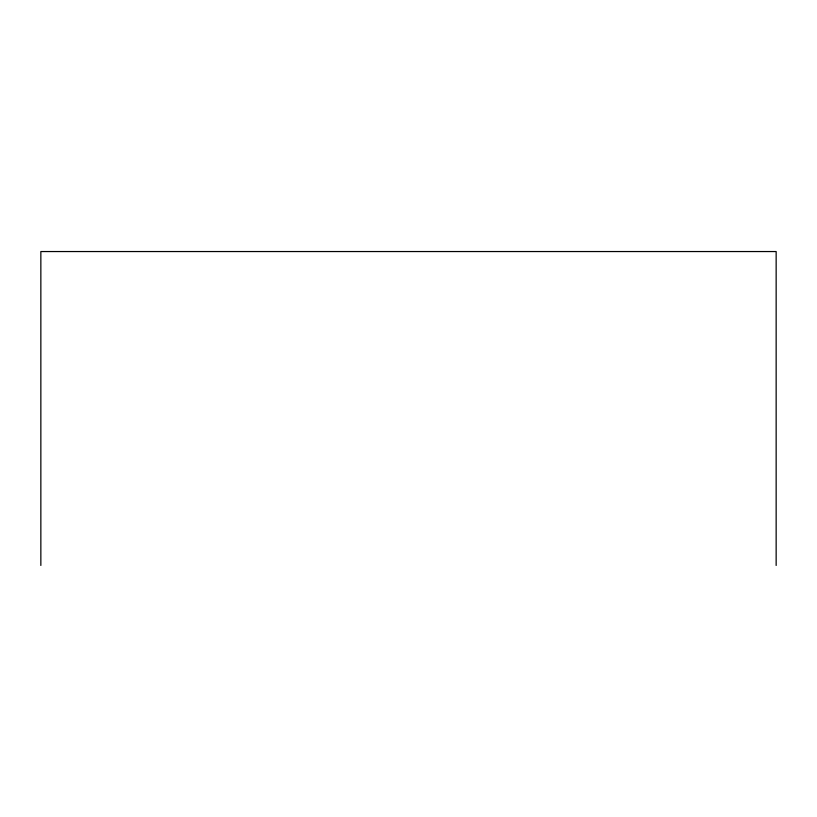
<?xml version="1.0" encoding="UTF-8"?>
<svg xmlns="http://www.w3.org/2000/svg" width="817" height="817" viewBox="0 0 817 817"><rect width="100%" height="100%" fill="white"/><g stroke="black" fill="none" stroke-linecap="round" stroke-linejoin="round"><path stroke-width="1.23" d="M776.15 565.456L776.15 251.544L40.85 251.544L40.85 565.456"/></g></svg>
